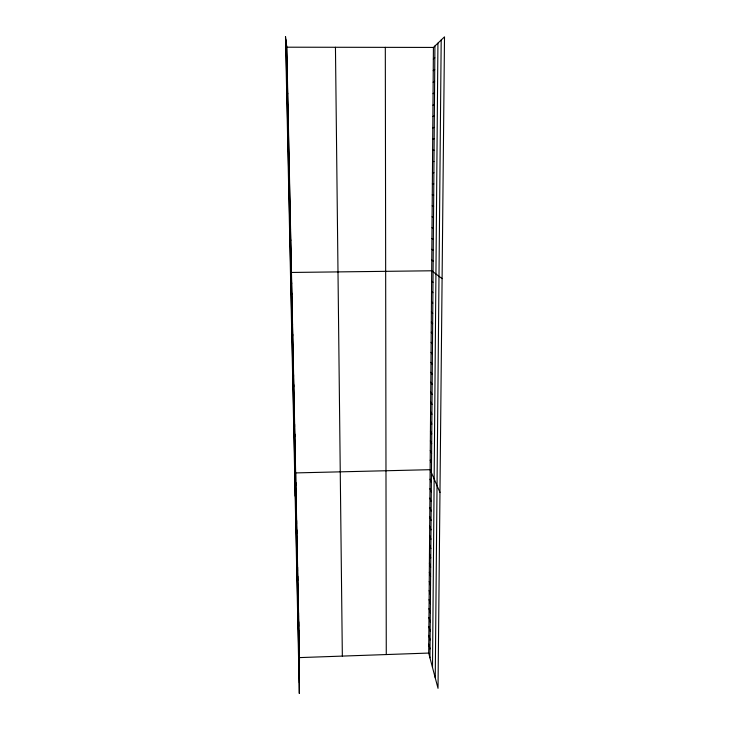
<?xml version="1.0" encoding="UTF-8"?>
<svg xmlns="http://www.w3.org/2000/svg" width="730" height="730" viewBox="0 0 730 730"><rect width="100%" height="100%" fill="white"/><g stroke="black" fill="none" stroke-linecap="round" stroke-linejoin="round"><path stroke-width="1.09" d="M299.482 657.602L299.309 693.5L285.494 36.5L286.771 47.194L299.482 657.602L428.692 653.067L438.018 688.335L444.506 36.856L433.428 47.432L286.771 47.194M298.889 635.447L298.917 630.83M299.081 644.49L299.108 639.781M299.273 653.487L299.291 648.705M298.324 608.108L298.36 603.737M298.515 617.261L298.543 612.798M298.707 626.367L298.734 621.832M428.692 653.067L433.428 47.432M297.94 589.694L297.977 585.496M298.132 598.919L298.168 594.631M429.952 657.839L434.916 46.008M432.507 667.503L437.936 43.125M435.244 677.86L441.194 40.022M297.356 561.808L297.402 557.857M297.548 571.143L297.594 567.11M297.749 580.441L297.785 576.317M296.964 543.02L297.01 539.251M297.165 552.428L297.21 548.568M296.772 533.566L296.818 529.889M296.371 514.55L296.426 511.046M296.572 524.076L296.626 520.49M295.969 495.378L296.033 492.056M296.17 504.987L296.225 501.574M295.769 485.733L295.832 482.503M295.157 496.108L295.632 472.912L430.125 469.691L439.971 492.44M295.367 466.315L295.431 463.276M295.166 456.551L295.23 453.604M294.957 446.742L295.029 443.895M294.756 436.896L294.829 434.14M294.546 427.004L294.619 424.349M294.336 417.076L294.418 414.521M294.135 407.103L294.208 404.648M293.925 397.084L294.007 394.729M293.715 387.028L293.798 384.774M293.506 376.926L293.588 374.782M293.287 366.788L293.378 364.735M293.077 356.605L293.168 354.661M292.867 346.376L292.958 344.533M292.648 336.101L292.748 334.367M292.438 325.781L292.538 324.156M292.219 315.424L292.319 313.9M292 305.021L292.109 303.607M291.781 294.573L291.89 293.268M291.562 284.079L291.671 282.884M290.622 280.502L291.462 272.454L431.676 270.784L442.097 278.614M291.115 262.627L291.233 261.659M290.887 251.677L291.005 250.828M290.659 240.672L290.777 239.942M290.43 229.621L290.549 229.001M290.202 218.516L290.321 218.014M433.337 59.075L434.815 57.798M433.246 70.673L434.724 69.523M433.155 82.225L434.624 81.203M433.063 93.714L434.532 92.829M432.972 105.156L434.441 104.399M432.881 116.544L434.35 115.915M432.799 127.887L434.25 127.385M432.707 139.174L434.158 138.791M432.616 150.407L434.067 150.161M432.534 161.595L433.976 161.467M432.443 172.736L433.885 172.727M432.361 183.823L433.793 183.942M432.269 194.855L433.702 195.102M432.187 205.851L433.611 206.207M432.105 216.792L433.529 217.266M432.014 227.687L433.438 228.28M431.932 238.527L433.346 239.239M431.85 249.322L433.255 250.153M431.768 260.081L433.173 261.021M431.603 281.123L432.999 282.291M431.521 291.425L432.917 292.703M431.439 301.682L432.826 303.069M431.357 311.902L432.744 313.389M431.275 322.067L432.662 323.664M431.202 332.196L432.58 333.893M431.12 342.288L432.498 344.085M431.047 352.334L432.416 354.232M430.965 362.335L432.333 364.343M430.882 372.3L432.251 374.408M430.81 382.219L432.169 384.427M430.727 392.092L432.087 394.401M430.654 401.938L432.005 404.338M430.581 411.729L431.932 414.238M430.499 421.493L431.85 424.094M430.426 431.211L431.768 433.903M430.353 440.893L431.695 443.676M430.271 450.529L431.613 453.412M430.198 460.128L431.53 463.103M430.052 479.208L431.375 482.375M429.979 488.689L431.302 491.947M429.906 498.143L431.22 501.483M429.833 507.542L431.147 510.982M429.76 516.913L431.065 520.444M429.687 526.248L430.992 529.861M429.614 535.537L430.919 539.242M429.541 544.799L430.837 548.586M429.468 554.015L430.764 557.893M429.395 563.204L430.691 567.164M429.322 572.347L430.618 576.399M429.249 581.463L430.545 585.588M429.176 590.534L430.463 594.749M429.112 599.576L430.39 603.865M288.304 127.859L288.459 128.361M429.039 608.574L430.317 612.954M428.966 617.543L430.244 622.006M428.902 626.477L430.171 631.021M428.829 635.374L430.098 639.991M428.756 644.234L430.025 648.933M288.067 116.289L288.222 116.919M287.821 104.673L287.976 105.43M287.584 92.993L287.739 93.887M287.337 81.267L287.501 82.298M287.091 69.487L287.255 70.655M286.844 57.652L287.009 58.947M286.598 45.762L299.455 662.457M286.251 42.851L299.409 672.284M285.877 39.703L299.364 682.833M335.453 47.277L342.343 656.097M385.312 47.35L386.27 654.555"/></g></svg>
